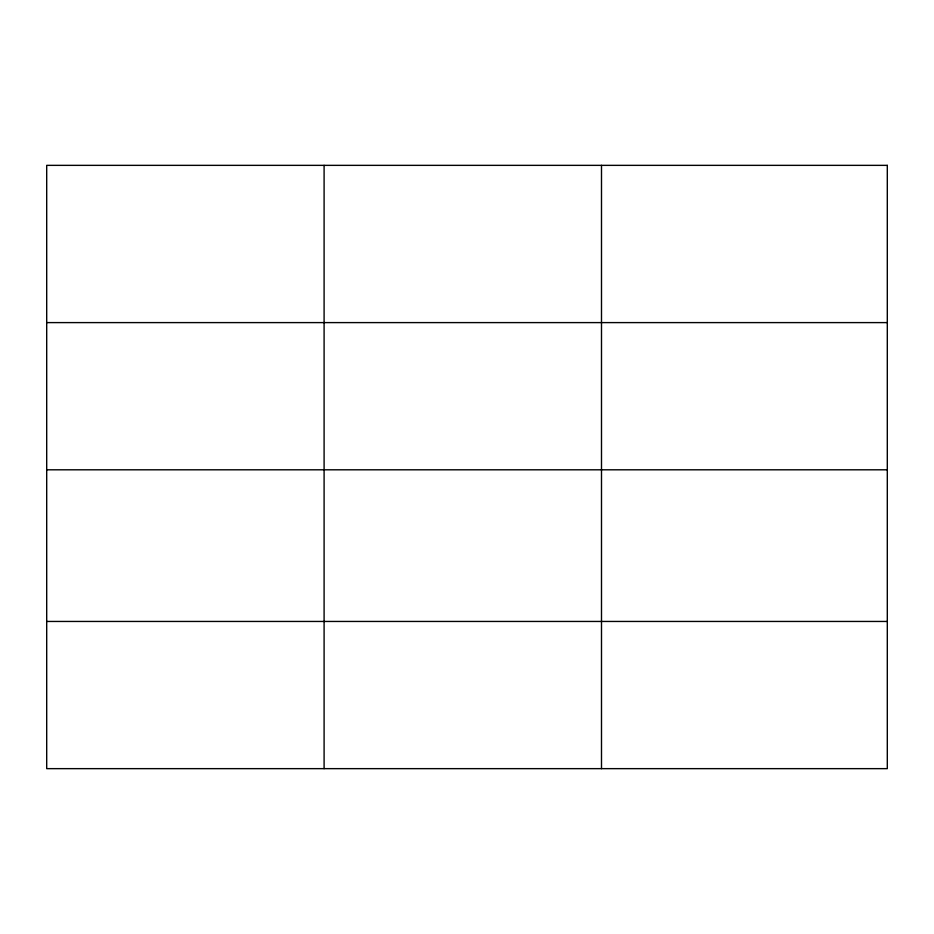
<?xml version="1.0" encoding="UTF-8"?>
<svg xmlns="http://www.w3.org/2000/svg" width="934" height="934" viewBox="0 0 934 934"><rect width="100%" height="100%" fill="white"/><g stroke="black" fill="none" stroke-linecap="round" stroke-linejoin="round"><path stroke-width="1.4" d="M46.7 322.604L887.3 322.604M46.7 469.802L887.3 469.802M46.7 621.449L887.3 621.449M601.496 165.353L601.496 768.647M324.098 165.353L324.098 768.647M887.3 165.353L46.7 165.353L46.7 768.647L887.3 768.647L887.3 165.353"/></g></svg>
